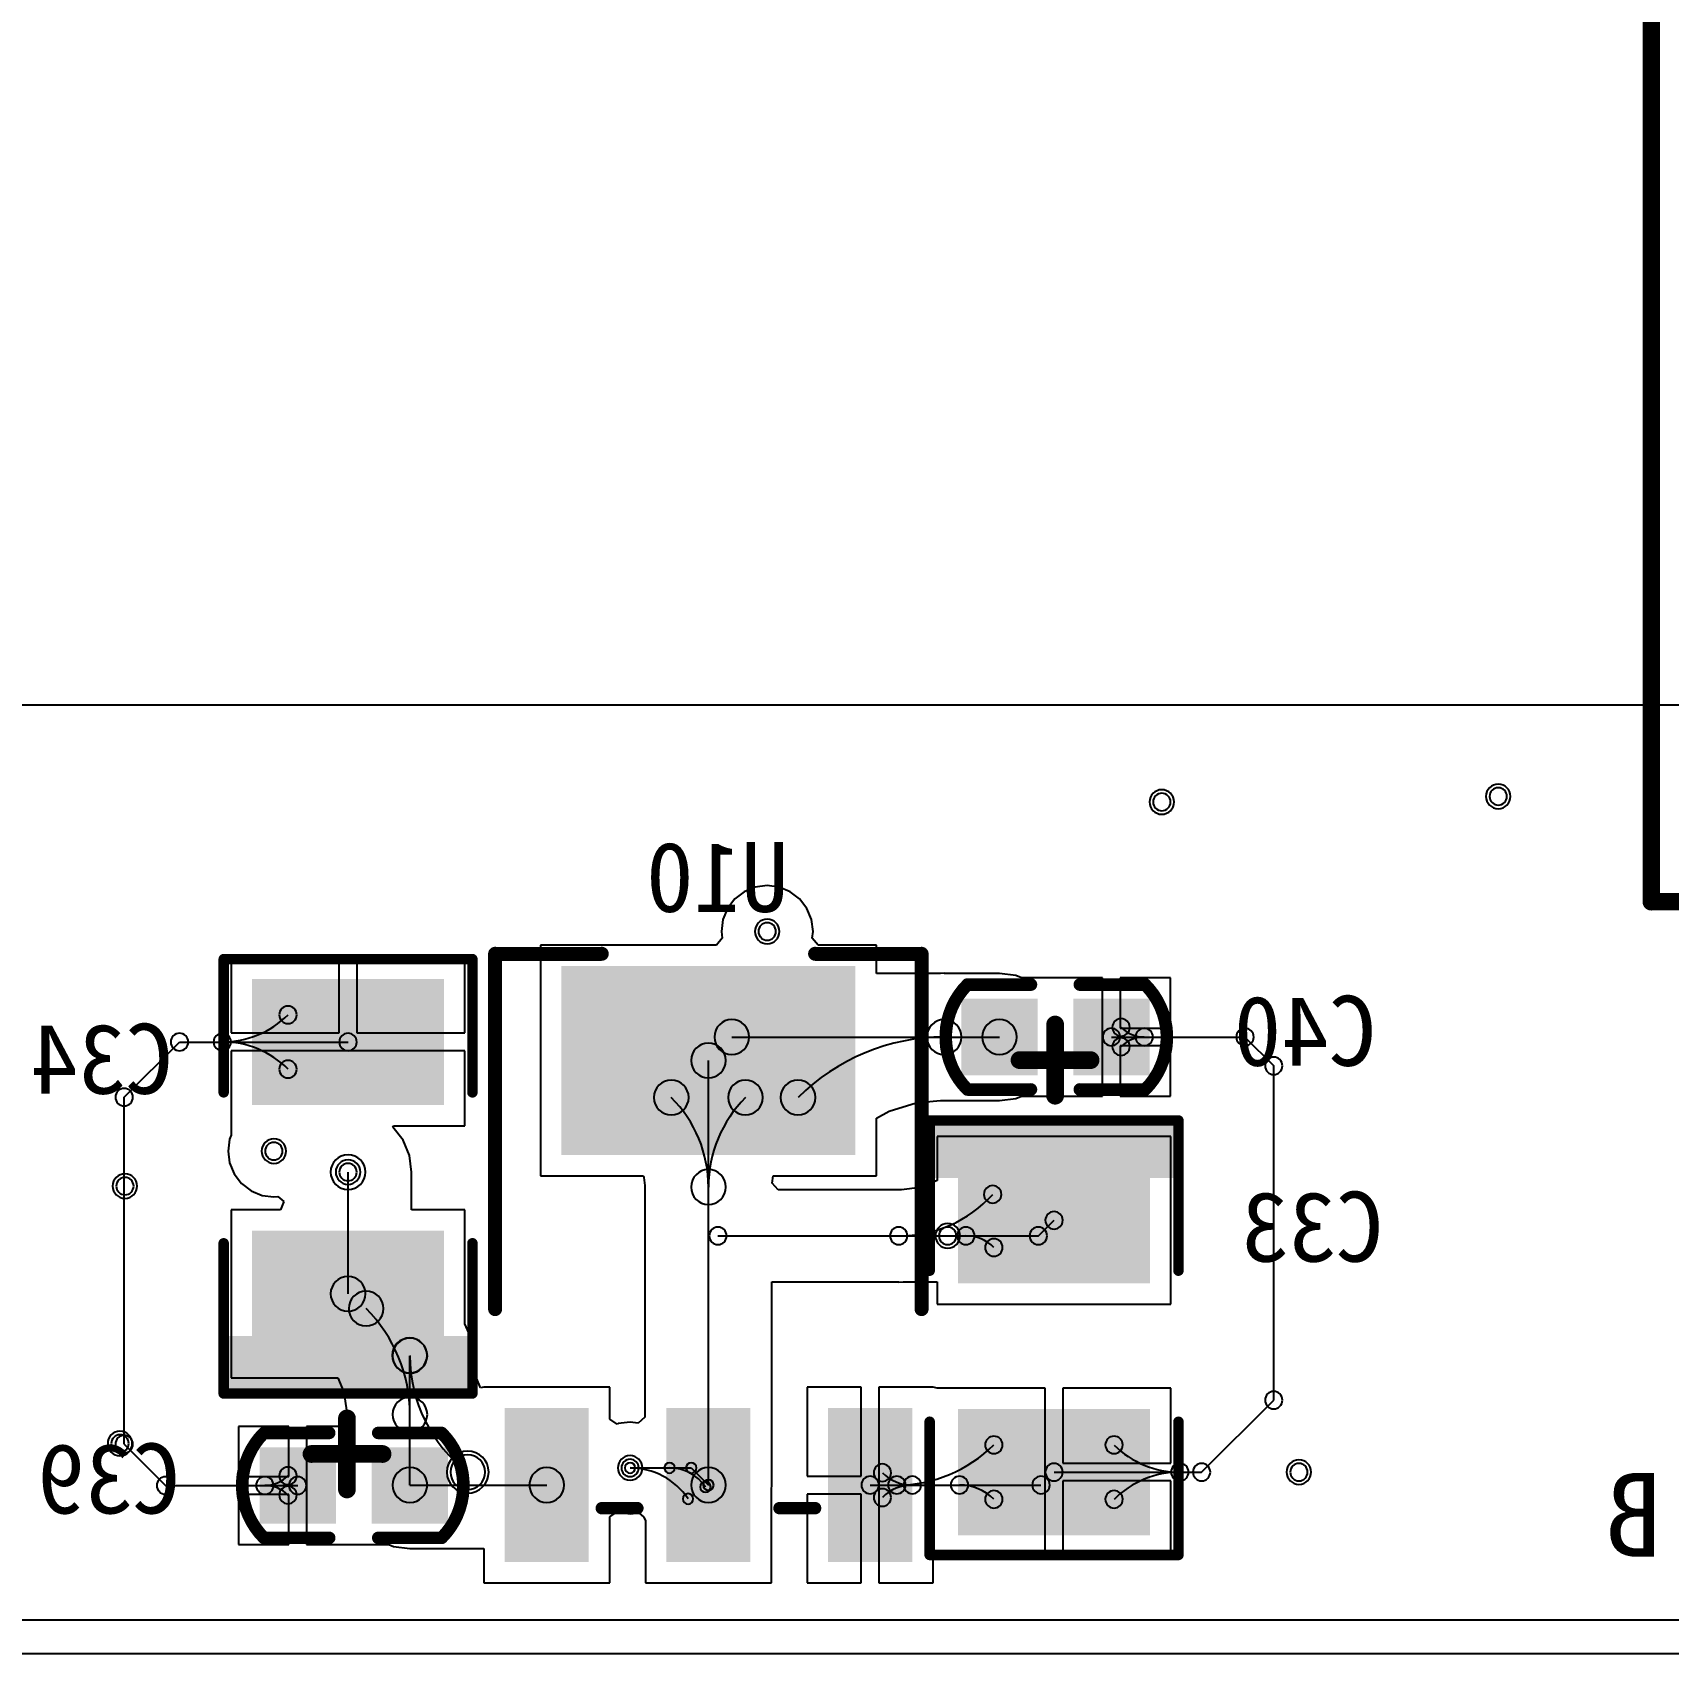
# Model space of a CAD drawing. Header units: inches. Extents: x 32166 to 66782, y 2386 to 7162.
# Drawn here: x 32974.4 to 33079.6, y 2886.6 to 2990.8 of the extents above; entities that cross this region are included whole.
import ezdxf

# ---------------------------------------------------------------- set-up
doc = ezdxf.new("R2010")
doc.units = ezdxf.units.IN
doc.header["$LTSCALE"] = 0.64311
doc.header["$MEASUREMENT"] = 0
for name, color, linetype in [('BOTTOMLAYER', 5, 'CONTINUOUS'), ('BOTTOMOVERLAY', 54, 'CONTINUOUS'), ('BOTTOMPASTE', 16, 'CONTINUOUS'), ('BOTTOMSOLDER', 6, 'CONTINUOUS'), ('KEEPOUTLAYER', 6, 'CONTINUOUS'), ('MULTILAYER', 9, 'CONTINUOUS')]:
    doc.layers.add(name, color=color, linetype=linetype)
doc.styles.get("Standard").update_dxf_attribs({"font": 'txt', "width": 0.8})

msp = doc.modelspace()

# ---------------------------------------------------------------- linework, layer by layer
at = {"layer": 'BOTTOMLAYER'}
for p, q in [((32941.7, 2947.57), (33082.49, 2947.57)), ((33019.53, 2935.08), (33019.06, 2934.47)), ((33020.14, 2935.55), (33019.53, 2935.08)), ((33020.85, 2935.84), (33020.14, 2935.55)), ((33021.62, 2935.94), (33020.85, 2935.84)), ((33022.38, 2935.84), (33021.62, 2935.94)), ((33023.09, 2935.55), (33022.38, 2935.84)), ((33023.7, 2935.08), (33023.09, 2935.55)), ((33024.17, 2934.47), (33023.7, 2935.08)), ((33019.06, 2934.47), (33018.77, 2933.76)), ((33024.47, 2933.76), (33024.17, 2934.47)), ((33018.77, 2933.76), (33018.67, 2932.99)), ((33018.67, 2932.99), (33018.73, 2932.55)), ((33024.57, 2932.99), (33024.47, 2933.76)), ((33024.51, 2932.55), (33024.57, 2932.99)), ((33018.35, 2932.12), (33007.04, 2932.12)), ((33007.04, 2932.12), (33007.04, 2917.27)), ((33018.73, 2932.55), (33018.35, 2932.12)), ((33024.89, 2932.12), (33024.51, 2932.55)), ((33028.64, 2932.12), (33024.89, 2932.12)), ((33028.64, 2930.28), (33028.64, 2932.12)), ((32994.09, 2931.28), (32987.15, 2931.28)), ((32987.15, 2931.28), (32987.15, 2926.46)), ((32994.09, 2926.46), (32994.09, 2931.28)), ((33002.18, 2931.28), (32995.23, 2931.28)), ((32995.23, 2931.28), (32995.23, 2926.46)), ((33002.18, 2926.46), (33002.18, 2931.28)), ((33032.76, 2930.28), (33028.64, 2930.28)), ((33033, 2930.3), (33032.76, 2930.28)), ((33033, 2930.28), (33033, 2930.3)), ((33036.56, 2930.28), (33033, 2930.28)), ((33037.62, 2930.15), (33036.56, 2930.28)), ((33037.97, 2930), (33037.62, 2930.15)), ((33043.19, 2930), (33037.97, 2930)), ((33043.19, 2926.2), (33043.19, 2930)), ((33047.56, 2930), (33044.33, 2930)), ((33044.33, 2930), (33044.33, 2926.77)), ((33047.56, 2926.77), (33047.56, 2930)), ((33044.33, 2926.77), (33047.56, 2926.77)), ((32980.26, 2922.33), (32983.82, 2925.88)), ((32983.82, 2925.88), (32994.66, 2925.88)), ((32987.15, 2926.46), (32994.09, 2926.46)), ((32995.23, 2926.46), (33002.18, 2926.46)), ((33019.34, 2926.2), (33036.56, 2926.2)), ((33043.19, 2922.4), (33043.19, 2926.2)), ((33043.76, 2926.2), (33052.35, 2926.2)), ((33047.56, 2925.63), (33044.33, 2925.63)), ((33044.33, 2925.63), (33044.33, 2922.4)), ((33047.56, 2922.4), (33047.56, 2925.63)), ((33052.35, 2926.2), (33054.2, 2924.35)), ((33002.18, 2925.31), (32987.15, 2925.31)), ((32987.15, 2925.31), (32987.15, 2920.48)), ((33002.18, 2920.48), (33002.18, 2925.31)), ((33017.84, 2897.38), (33017.84, 2924.69)), ((33054.2, 2902.84), (33054.2, 2924.35)), ((32980.26, 2900.01), (32980.26, 2922.33)), ((33028.64, 2920.99), (33029.47, 2921.43)), ((33029.47, 2921.43), (33031.2, 2921.96)), ((33031.2, 2921.96), (33031.6, 2922)), ((33031.6, 2922), (33032.77, 2922.11)), ((33032.77, 2922.11), (33036.56, 2922.11)), ((33036.56, 2922.11), (33037.62, 2922.25)), ((33037.62, 2922.25), (33037.97, 2922.4)), ((33037.97, 2922.4), (33043.19, 2922.4)), ((33044.33, 2922.4), (33047.56, 2922.4)), ((32987.15, 2920.48), (32987.15, 2920.48)), ((32987.15, 2920.48), (32987.15, 2919.88)), ((32997.55, 2920.4), (32997.58, 2920.48)), ((32998.2, 2919.56), (32997.55, 2920.4)), ((32997.58, 2920.48), (33002.18, 2920.48)), ((33028.64, 2917.27), (33028.64, 2920.99)), ((32987.04, 2919.63), (32986.94, 2918.86)), ((32987.15, 2919.88), (32987.04, 2919.63)), ((32998.61, 2918.57), (32998.2, 2919.56)), ((33047.58, 2919.81), (33032.55, 2919.81)), ((33032.55, 2919.81), (33032.55, 2916.98)), ((33047.58, 2909.01), (33047.58, 2919.81)), ((32986.94, 2918.86), (32987.04, 2918.1)), ((32998.75, 2917.51), (32998.61, 2918.57)), ((32987.04, 2918.1), (32987.34, 2917.39)), ((32987.34, 2917.39), (32987.81, 2916.78)), ((32994.66, 2909.68), (32994.66, 2917.51)), ((32998.75, 2915.08), (32998.75, 2917.51)), ((33007.04, 2917.27), (33013.67, 2917.27)), ((33013.67, 2917.27), (33013.68, 2917.16)), ((33021.94, 2916.79), (33022.01, 2917.27)), ((33022.01, 2917.27), (33028.64, 2917.27)), ((32987.81, 2916.78), (32988.42, 2916.31)), ((32988.42, 2916.31), (32989.13, 2916.01)), ((33013.68, 2917.16), (33013.75, 2916.64)), ((33013.75, 2916.64), (33013.75, 2916.58)), ((33013.75, 2916.58), (33013.75, 2916.55)), ((33013.75, 2916.55), (33013.75, 2916.55)), ((33013.75, 2916.55), (33013.75, 2901.74)), ((33022.32, 2916.36), (33021.94, 2916.79)), ((33030.18, 2916.36), (33022.32, 2916.36)), ((33030.25, 2916.37), (33030.18, 2916.36)), ((33031.43, 2916.52), (33030.25, 2916.37)), ((33032.55, 2916.98), (33031.43, 2916.52)), ((32990.32, 2915.08), (32987.15, 2915.08)), ((32987.15, 2915.08), (32987.15, 2904.28)), ((32989.13, 2916.01), (32989.89, 2915.91)), ((32989.89, 2915.91), (32990.15, 2915.95)), ((32990.15, 2915.95), (32990.52, 2915.62)), ((32990.52, 2915.62), (32990.32, 2915.08)), ((33002.18, 2915.08), (32998.75, 2915.08)), ((33002.18, 2907.75), (33002.18, 2915.08)), ((33039.06, 2913.41), (33040.07, 2914.41)), ((33018.45, 2913.41), (33033.23, 2913.41)), ((33033.23, 2913.41), (33039.06, 2913.41)), ((33021.92, 2897.38), (33021.92, 2910.46)), ((33021.92, 2910.46), (33030.08, 2910.46)), ((33030.08, 2910.46), (33030.08, 2910.43)), ((33030.08, 2910.43), (33030.37, 2910.46)), ((33030.37, 2910.46), (33032.55, 2910.46)), ((33032.55, 2910.46), (33032.55, 2909.01)), ((33032.55, 2909.01), (33047.58, 2909.01)), ((33002.42, 2907.17), (33002.18, 2907.75)), ((33002.18, 2907.75), (33002.18, 2907.75)), ((33002.59, 2906.76), (33002.42, 2907.17)), ((33002.61, 2906.64), (33002.59, 2906.76)), ((32998.62, 2905.72), (32998.64, 2905.7)), ((32998.64, 2897.38), (32998.64, 2905.7)), ((33002.73, 2905.7), (33002.61, 2906.64)), ((33002.73, 2905.52), (33002.73, 2905.7)), ((33002.73, 2905.7), (33002.73, 2905.7)), ((33002.89, 2904.32), (33002.73, 2905.52)), ((32987.15, 2904.28), (32994.01, 2904.28)), ((32994.01, 2904.28), (32994.39, 2903.36)), ((33003.17, 2903.63), (33002.89, 2904.32)), ((33003.39, 2903.68), (33003.17, 2903.63)), ((33011.49, 2903.68), (33003.39, 2903.68)), ((33003.39, 2903.68), (33003.39, 2903.68)), ((33003.39, 2903.68), (33003.39, 2903.68)), ((33011.49, 2901.62), (33011.49, 2903.68)), ((33027.67, 2903.68), (33024.19, 2903.68)), ((33024.19, 2903.68), (33024.19, 2897.95)), ((33027.67, 2897.95), (33027.67, 2903.68)), ((33032.15, 2903.68), (33028.81, 2903.68)), ((33028.81, 2903.68), (33028.81, 2897.37)), ((33032.15, 2903.68), (33032.15, 2903.68)), ((33032.15, 2903.68), (33032.15, 2903.68)), ((33032.29, 2903.68), (33032.15, 2903.68)), ((33032.55, 2903.61), (33032.29, 2903.68)), ((33032.69, 2903.61), (33032.55, 2903.61)), ((33032.55, 2903.61), (33032.55, 2903.61)), ((33039.5, 2903.61), (33032.69, 2903.61)), ((33032.69, 2903.61), (33032.69, 2903.61)), ((33032.69, 2903.61), (33032.69, 2903.61)), ((33039.5, 2898.21), (33039.5, 2903.61)), ((33047.58, 2903.61), (33040.64, 2903.61)), ((33040.64, 2903.61), (33040.64, 2898.78)), ((33047.58, 2898.78), (33047.58, 2903.61)), ((32994.39, 2903.36), (32994.55, 2902.19)), ((33049.56, 2898.21), (33054.2, 2902.84)), ((32994.55, 2902.19), (32994.56, 2902.11)), ((32994.56, 2902.11), (32994.56, 2901.15)), ((33011.96, 2901.3), (33011.49, 2901.62)), ((33012.8, 2901.43), (33012.03, 2901.33)), ((33013.32, 2901.36), (33012.8, 2901.43)), ((33013.75, 2901.74), (33013.32, 2901.36)), ((32990.85, 2901.15), (32987.62, 2901.15)), ((32987.62, 2901.15), (32987.62, 2897.93)), ((32990.85, 2897.93), (32990.85, 2901.15)), ((32994.56, 2901.15), (32991.99, 2901.15)), ((32991.99, 2901.15), (32991.99, 2897.35)), ((33012.03, 2901.33), (33011.96, 2901.3)), ((32980.26, 2900.01), (32982.92, 2897.35)), ((33012.8, 2898.48), (33016.73, 2898.48)), ((33016.73, 2898.48), (33017.84, 2897.38)), ((33040.64, 2898.78), (33047.58, 2898.78)), ((32982.92, 2897.35), (32991.42, 2897.35)), ((32987.62, 2897.93), (32990.85, 2897.93)), ((32991.99, 2897.35), (32991.99, 2893.55)), ((32998.64, 2897.38), (33007.44, 2897.38)), ((33021.89, 2897.11), (33021.92, 2897.38)), ((33024.19, 2897.95), (33027.67, 2897.95)), ((33028.24, 2897.38), (33039.23, 2897.38)), ((33028.81, 2897.37), (33028.81, 2891.08)), ((33039.5, 2892.81), (33039.5, 2898.21)), ((33040.07, 2898.21), (33049.56, 2898.21)), ((33047.58, 2897.64), (33040.64, 2897.64)), ((33040.64, 2897.64), (33040.64, 2892.81)), ((33047.58, 2892.81), (33047.58, 2897.64)), ((32990.85, 2896.78), (32987.62, 2896.78)), ((32987.62, 2896.78), (32987.62, 2893.55)), ((32990.85, 2893.55), (32990.85, 2896.78)), ((33021.89, 2891.08), (33021.89, 2897.11)), ((33027.67, 2896.8), (33024.19, 2896.8)), ((33024.19, 2896.8), (33024.19, 2891.08)), ((33027.67, 2891.08), (33027.67, 2896.8)), ((33011.49, 2895.34), (33011.96, 2895.66)), ((33011.49, 2891.08), (33011.49, 2895.34)), ((33011.96, 2895.66), (33012.03, 2895.63)), ((33012.03, 2895.63), (33012.8, 2895.53)), ((33012.8, 2895.53), (33013.36, 2895.6)), ((33013.36, 2895.6), (33013.69, 2895.31)), ((33013.69, 2895.31), (33013.79, 2895.08)), ((33013.79, 2895.08), (33013.79, 2891.08)), ((32987.62, 2893.55), (32990.85, 2893.55)), ((32991.99, 2893.55), (32997.29, 2893.55)), ((32997.29, 2893.55), (32997.59, 2893.43)), ((32997.59, 2893.43), (32998.64, 2893.29)), ((32998.64, 2893.29), (33003.39, 2893.29)), ((33003.39, 2893.29), (33003.39, 2891.08)), ((33032.29, 2892.55), (33032.55, 2892.81)), ((33032.29, 2891.08), (33032.29, 2892.55)), ((33032.55, 2892.81), (33032.69, 2892.81)), ((33032.69, 2892.81), (33032.69, 2892.81)), ((33032.69, 2892.81), (33032.69, 2892.81)), ((33032.69, 2892.81), (33039.5, 2892.81)), ((33040.64, 2892.81), (33047.58, 2892.81)), ((33003.39, 2891.08), (33011.49, 2891.08)), ((33013.79, 2891.08), (33021.89, 2891.08)), ((33024.19, 2891.08), (33027.67, 2891.08)), ((33028.81, 2891.08), (33032.29, 2891.08)), ((33155.94, 2888.68), (32729.33, 2888.68))]:
    msp.add_line(p, q, dxfattribs=at)
for centre, radius, start, end in [((33047, 2941.32), 0.562, 0, 180), ((33068.64, 2941.68), 0.562, 0, 180), ((33068.64, 2941.68), 0.562, 180, 0), ((33047, 2941.32), 0.562, 180, 0), ((33021.62, 2932.99), 0.562, 0, 180), ((33021.62, 2932.99), 0.562, 180, 0), ((32990.8, 2927.63), 0.562, 0, 180), ((32990.8, 2927.63), 0.562, 0, 180), ((32990.8, 2927.63), 0.562, 0, 180), ((32986.57, 2931.86), 5.98, 269.9999, 314.9999), ((32986.57, 2931.86), 5.98, 269.9999, 314.9999), ((32986.57, 2931.86), 5.98, 269.9999, 314.9999), ((32990.8, 2927.63), 0.562, 180, 0), ((32990.8, 2927.63), 0.562, 180, 0), ((32990.8, 2927.63), 0.562, 180, 0), ((33019.34, 2926.2), 1.12, 0, 180), ((33033, 2926.2), 1.12, 0, 180), ((33033, 2926.2), 1.12, 0, 180), ((33033, 2926.2), 1.12, 0, 180), ((33036.56, 2926.2), 1.12, 0, 180), ((33043.76, 2926.2), 0.562, 0, 180), ((33044.38, 2926.82), 0.562, 0, 180), ((33044.38, 2926.82), 0.562, 0, 180), ((33044.38, 2926.82), 0.562, 0, 180), ((33044.38, 2926.82), 0.562, 180, 0), ((33044.38, 2926.82), 0.562, 180, 0), ((33044.38, 2926.82), 0.562, 180, 0), ((33045.87, 2928.31), 2.11, 224.9998, 269.9998), ((33045.87, 2928.31), 2.11, 224.9998, 269.9998), ((33045.87, 2928.31), 2.11, 224.9998, 269.9998), ((33045.87, 2926.2), 0.562, 0, 180), ((33045.87, 2926.2), 0.562, 0, 180), ((33045.87, 2926.2), 0.562, 0, 180), ((33045.87, 2926.2), 0.562, 0, 180), ((33045.87, 2926.2), 0.562, 0, 180), ((33045.87, 2926.2), 0.562, 0, 180), ((33052.35, 2926.2), 0.562, 0, 180), ((33052.35, 2926.2), 0.562, 0, 180), ((32983.82, 2925.88), 0.562, 0, 180), ((32983.82, 2925.88), 0.562, 0, 180), ((32983.82, 2925.88), 0.562, 180, 0), ((32983.82, 2925.88), 0.562, 180, 0), ((32986.57, 2925.88), 0.562, 0, 180), ((32986.57, 2925.88), 0.562, 0, 180), ((32986.57, 2925.88), 0.562, 0, 180), ((32986.57, 2925.88), 0.562, 0, 180), ((32986.57, 2925.88), 0.562, 0, 180), ((32986.57, 2925.88), 0.562, 0, 180), ((32986.57, 2925.88), 0.562, 180, 0), ((32986.57, 2925.88), 0.562, 180, 0), ((32986.57, 2925.88), 0.562, 180, 0), ((32986.57, 2925.88), 0.562, 180, 0), ((32986.57, 2925.88), 0.562, 180, 0), ((32986.57, 2925.88), 0.562, 180, 0), ((32986.57, 2919.91), 5.98, 45.0001, 90.0001), ((32986.57, 2919.91), 5.98, 45.0001, 90.0001), ((32986.57, 2919.91), 5.98, 45.0001, 90.0001), ((32994.66, 2925.88), 0.562, 0, 180), ((32994.66, 2925.88), 0.562, 180, 0), ((33017.84, 2924.69), 1.12, 0, 180), ((33019.34, 2926.2), 1.12, 180, 0), ((33033, 2912.91), 13.29, 90, 135), ((33033, 2912.91), 13.29, 90, 135), ((33033, 2912.91), 13.29, 90, 135), ((33033, 2926.2), 1.12, 180, 0), ((33033, 2926.2), 1.12, 180, 0), ((33033, 2926.2), 1.12, 180, 0), ((33036.56, 2926.2), 1.12, 180, 0), ((33043.76, 2926.2), 0.562, 180, 0), ((33044.38, 2925.58), 0.562, 0, 180), ((33044.38, 2925.58), 0.562, 0, 180), ((33044.38, 2925.58), 0.562, 0, 180), ((33045.87, 2924.09), 2.11, 90.0002, 135.0002), ((33045.87, 2924.09), 2.11, 90.0002, 135.0002), ((33045.87, 2924.09), 2.11, 90.0002, 135.0002), ((33045.87, 2926.2), 0.562, 180, 0), ((33045.87, 2926.2), 0.562, 180, 0), ((33045.87, 2926.2), 0.562, 180, 0), ((33045.87, 2926.2), 0.562, 180, 0), ((33045.87, 2926.2), 0.562, 180, 0), ((33045.87, 2926.2), 0.562, 180, 0), ((33052.35, 2926.2), 0.562, 180, 0), ((33052.35, 2926.2), 0.562, 180, 0), ((32990.8, 2924.13), 0.562, 0, 180), ((32990.8, 2924.13), 0.562, 0, 180), ((32990.8, 2924.13), 0.562, 0, 180), ((33017.84, 2924.69), 1.12, 180, 0), ((33044.38, 2925.58), 0.562, 180, 0), ((33044.38, 2925.58), 0.562, 180, 0), ((33044.38, 2925.58), 0.562, 180, 0), ((33054.2, 2924.35), 0.562, 0, 180), ((33054.2, 2924.35), 0.562, 0, 180), ((32990.8, 2924.13), 0.562, 180, 0), ((32990.8, 2924.13), 0.562, 180, 0), ((32990.8, 2924.13), 0.562, 180, 0), ((33054.2, 2924.35), 0.562, 180, 0), ((33054.2, 2924.35), 0.562, 180, 0), ((32980.26, 2922.33), 0.562, 0, 180), ((32980.26, 2922.33), 0.562, 0, 180), ((33015.45, 2922.31), 1.12, 0, 180), ((33015.45, 2922.31), 1.12, 0, 180), ((33015.45, 2922.31), 1.12, 0, 180), ((33020.22, 2922.31), 1.12, 0, 180), ((33020.22, 2922.31), 1.12, 0, 180), ((33020.22, 2922.31), 1.12, 0, 180), ((33023.6, 2922.31), 1.12, 0, 180), ((33023.6, 2922.31), 1.12, 0, 180), ((33023.6, 2922.31), 1.12, 0, 180), ((32980.26, 2922.33), 0.562, 180, 0), ((32980.26, 2922.33), 0.562, 180, 0), ((33015.45, 2922.31), 1.12, 180, 0), ((33015.45, 2922.31), 1.12, 180, 0), ((33015.45, 2922.31), 1.12, 180, 0), ((33009.69, 2916.55), 8.15, 0, 45), ((33009.69, 2916.55), 8.15, 0, 45), ((33009.69, 2916.55), 8.15, 0, 45), ((33025.99, 2916.55), 8.15, 135, 180), ((33025.99, 2916.55), 8.15, 135, 180), ((33025.99, 2916.55), 8.15, 135, 180), ((33020.22, 2922.31), 1.12, 180, 0), ((33020.22, 2922.31), 1.12, 180, 0), ((33020.22, 2922.31), 1.12, 180, 0), ((33023.6, 2922.31), 1.12, 180, 0), ((33023.6, 2922.31), 1.12, 180, 0), ((33023.6, 2922.31), 1.12, 180, 0), ((32989.89, 2918.86), 0.562, 0, 180), ((32989.89, 2918.86), 0.562, 180, 0), ((32994.66, 2917.51), 1.12, 0, 180), ((32980.31, 2916.61), 0.562, 0, 180), ((32994.66, 2917.51), 1.12, 180, 0), ((32994.66, 2917.51), 0.562, 0, 180), ((32994.66, 2917.51), 0.562, 180, 0), ((33017.84, 2916.55), 1.12, 0, 180), ((33017.84, 2916.55), 1.12, 0, 180), ((33017.84, 2916.55), 1.12, 0, 180), ((33017.84, 2916.55), 1.12, 0, 180), ((33017.84, 2916.55), 1.12, 0, 180), ((33017.84, 2916.55), 1.12, 0, 180), ((32980.31, 2916.61), 0.562, 180, 0), ((33017.84, 2916.55), 1.12, 180, 0), ((33017.84, 2916.55), 1.12, 180, 0), ((33017.84, 2916.55), 1.12, 180, 0), ((33017.84, 2916.55), 1.12, 180, 0), ((33017.84, 2916.55), 1.12, 180, 0), ((33017.84, 2916.55), 1.12, 180, 0), ((33036.12, 2916.08), 0.562, 0, 180), ((33036.12, 2916.08), 0.562, 0, 180), ((33036.12, 2916.08), 0.562, 0, 180), ((33030.08, 2921.58), 8.18, 270, 317.665), ((33030.08, 2921.58), 8.18, 270, 317.665), ((33030.08, 2921.58), 8.18, 270, 317.665), ((33036.12, 2916.08), 0.562, 180, 0), ((33036.12, 2916.08), 0.562, 180, 0), ((33036.12, 2916.08), 0.562, 180, 0), ((33040.07, 2914.41), 0.562, 0, 180), ((33040.07, 2914.41), 0.562, 180, 0), ((33018.45, 2913.41), 0.562, 0, 180), ((33018.45, 2913.41), 0.562, 180, 0), ((33030.08, 2913.41), 0.562, 0, 180), ((33030.08, 2913.41), 0.562, 0, 180), ((33030.08, 2913.41), 0.562, 0, 180), ((33030.08, 2913.41), 0.562, 180, 0), ((33030.08, 2913.41), 0.562, 180, 0), ((33030.08, 2913.41), 0.562, 180, 0), ((33033.23, 2913.41), 0.562, 0, 180), ((33033.23, 2913.41), 0.562, 0, 180), ((33033.23, 2913.41), 0.562, 0, 180), ((33033.23, 2913.41), 0.562, 180, 0), ((33033.23, 2913.41), 0.562, 180, 0), ((33033.23, 2913.41), 0.562, 180, 0), ((33034.4, 2913.41), 0.562, 0, 180), ((33034.4, 2913.41), 0.562, 0, 180), ((33034.4, 2913.41), 0.562, 0, 180), ((33034.4, 2913.41), 0.562, 180, 0), ((33034.4, 2913.41), 0.562, 180, 0), ((33034.4, 2913.41), 0.562, 180, 0), ((33034.4, 2910.86), 2.55, 45.0002, 90.0002), ((33034.4, 2910.86), 2.55, 45.0002, 90.0002), ((33034.4, 2910.86), 2.55, 45.0002, 90.0002), ((33036.2, 2912.66), 0.562, 0, 180), ((33036.2, 2912.66), 0.562, 0, 180), ((33036.2, 2912.66), 0.562, 0, 180), ((33039.06, 2913.41), 0.562, 0, 180), ((33039.06, 2913.41), 0.562, 0, 180), ((33039.06, 2913.41), 0.562, 180, 0), ((33039.06, 2913.41), 0.562, 180, 0), ((33036.2, 2912.66), 0.562, 180, 0), ((33036.2, 2912.66), 0.562, 180, 0), ((33036.2, 2912.66), 0.562, 180, 0), ((32994.66, 2909.68), 1.12, 0, 180), ((32995.82, 2908.73), 1.12, 0, 180), ((32995.82, 2908.73), 1.12, 0, 180), ((32995.82, 2908.73), 1.12, 0, 180), ((32994.66, 2909.68), 1.12, 180, 0), ((32995.82, 2908.73), 1.12, 180, 0), ((32995.82, 2908.73), 1.12, 180, 0), ((32995.82, 2908.73), 1.12, 180, 0), ((32989.01, 2901.92), 9.63, 360, 45), ((32989.01, 2901.92), 9.63, 360, 45), ((32989.01, 2901.92), 9.63, 360, 45), ((32998.62, 2905.72), 1.12, 0, 180), ((32998.64, 2905.7), 1.12, 0, 180), ((32998.64, 2905.7), 1.12, 0, 180), ((32998.64, 2905.7), 1.12, 0, 180), ((32998.64, 2905.7), 1.12, 0, 180), ((32998.64, 2905.7), 1.12, 0, 180), ((32998.62, 2905.72), 1.12, 180, 0), ((32998.64, 2905.7), 1.12, 180, 0), ((32998.64, 2905.7), 1.12, 180, 0), ((32998.64, 2905.7), 1.12, 180, 0), ((32998.64, 2905.7), 1.12, 180, 0), ((32998.64, 2905.7), 1.12, 180, 0), ((33008.06, 2905.7), 9.42, 180, 232.727), ((33008.06, 2905.7), 9.42, 180, 232.727), ((33008.06, 2905.7), 9.42, 180, 232.727), ((32998.64, 2901.92), 1.12, 0, 180), ((32998.64, 2901.92), 1.12, 0, 180), ((32998.64, 2901.92), 1.12, 0, 180), ((33054.2, 2902.84), 0.562, 0, 180), ((33054.2, 2902.84), 0.562, 0, 180), ((33054.2, 2902.84), 0.562, 180, 0), ((33054.2, 2902.84), 0.562, 180, 0), ((32998.64, 2901.92), 1.12, 180, 0), ((32998.64, 2901.92), 1.12, 180, 0), ((32998.64, 2901.92), 1.12, 180, 0), ((32979.99, 2900.05), 0.562, 0, 180), ((32980.26, 2900.01), 0.562, 0, 180), ((32980.26, 2900.01), 0.562, 0, 180), ((33036.2, 2899.96), 0.562, 0, 180), ((33036.2, 2899.96), 0.562, 0, 180), ((33036.2, 2899.96), 0.562, 0, 180), ((33043.93, 2899.96), 0.562, 0, 180), ((33043.93, 2899.96), 0.562, 0, 180), ((33043.93, 2899.96), 0.562, 0, 180), ((32979.99, 2900.05), 0.562, 180, 0), ((32980.26, 2900.01), 0.562, 180, 0), ((32980.26, 2900.01), 0.562, 180, 0), ((33002.36, 2898.21), 1.12, 0, 180), ((33002.36, 2898.21), 1.12, 0, 180), ((33002.36, 2898.21), 1.12, 0, 180), ((33002.36, 2898.21), 1.12, 0, 180), ((33029.96, 2906.2), 8.82, 270, 315), ((33029.96, 2906.2), 8.82, 270, 315), ((33029.96, 2906.2), 8.82, 270, 315), ((33036.2, 2899.96), 0.562, 180, 0), ((33036.2, 2899.96), 0.562, 180, 0), ((33036.2, 2899.96), 0.562, 180, 0), ((33043.93, 2899.96), 0.562, 180, 0), ((33043.93, 2899.96), 0.562, 180, 0), ((33043.93, 2899.96), 0.562, 180, 0), ((33048.16, 2904.18), 5.98, 225.0001, 270.0001), ((33048.16, 2904.18), 5.98, 225.0001, 270.0001), ((33048.16, 2904.18), 5.98, 225.0001, 270.0001), ((32990.8, 2897.97), 0.562, 0, 180), ((32990.8, 2897.97), 0.562, 0, 180), ((32990.8, 2897.97), 0.562, 0, 180), ((32998.64, 2897.38), 1.12, 0, 180), ((32998.64, 2897.38), 1.12, 0, 180), ((33007.44, 2897.38), 1.12, 0, 180), ((33012.8, 2898.48), 0.562, 0, 180), ((33012.8, 2898.48), 0.562, 180, 0), ((33012.8, 2898.48), 0.337, 0, 180), ((33012.8, 2898.48), 0.337, 0, 180), ((33012.8, 2898.48), 0.337, 0, 180), ((33012.8, 2898.48), 0.337, 0, 180), ((33012.8, 2898.48), 0.337, 180, 0), ((33012.8, 2898.48), 0.337, 180, 0), ((33012.8, 2898.48), 0.337, 180, 0), ((33012.8, 2898.48), 0.337, 180, 0), ((33012.8, 2893.97), 4.51, 34.015, 90), ((33012.8, 2893.97), 4.51, 34.015, 90), ((33012.8, 2893.97), 4.51, 34.015, 90), ((33015.34, 2898.48), 0.337, 0, 180), ((33015.34, 2898.48), 0.337, 0, 180), ((33015.34, 2898.48), 0.337, 0, 180), ((33015.34, 2898.48), 0.337, 180, 0), ((33015.34, 2898.48), 0.337, 180, 0), ((33015.34, 2898.48), 0.337, 180, 0), ((33015.34, 2895.69), 2.79, 34.015, 90), ((33015.34, 2895.69), 2.79, 34.015, 90), ((33015.34, 2895.69), 2.79, 34.015, 90), ((33016.73, 2898.48), 0.337, 0, 180), ((33016.73, 2898.48), 0.337, 0, 180), ((33016.73, 2898.48), 0.337, 180, 0), ((33016.73, 2898.48), 0.337, 180, 0), ((33017.84, 2897.38), 1.12, 0, 180), ((33029.03, 2898.17), 0.562, 0, 180), ((33029.03, 2898.17), 0.562, 0, 180), ((33029.03, 2898.17), 0.562, 0, 180), ((33040.07, 2898.21), 0.562, 0, 180), ((33048.16, 2898.21), 0.562, 0, 180), ((33048.16, 2898.21), 0.562, 0, 180), ((33048.16, 2898.21), 0.562, 0, 180), ((33048.16, 2898.21), 0.562, 0, 180), ((33048.16, 2898.21), 0.562, 0, 180), ((33048.16, 2898.21), 0.562, 0, 180), ((33049.56, 2898.21), 0.562, 0, 180), ((33049.56, 2898.21), 0.562, 0, 180), ((33055.82, 2898.21), 0.562, 0, 180), ((32982.92, 2897.35), 0.562, 0, 180), ((32982.92, 2897.35), 0.562, 0, 180), ((32982.92, 2897.35), 0.562, 180, 0), ((32982.92, 2897.35), 0.562, 180, 0), ((32989.31, 2897.35), 0.562, 0, 180), ((32989.31, 2897.35), 0.562, 0, 180), ((32989.31, 2897.35), 0.562, 0, 180), ((32989.31, 2897.35), 0.562, 0, 180), ((32989.31, 2897.35), 0.562, 0, 180), ((32989.31, 2897.35), 0.562, 0, 180), ((32989.31, 2897.35), 0.562, 180, 0), ((32989.31, 2897.35), 0.562, 180, 0), ((32989.31, 2897.35), 0.562, 180, 0), ((32989.31, 2897.35), 0.562, 180, 0), ((32989.31, 2897.35), 0.562, 180, 0), ((32989.31, 2897.35), 0.562, 180, 0), ((32989.31, 2899.47), 2.11, 270.0002, 315.0002), ((32989.31, 2899.47), 2.11, 270.0002, 315.0002), ((32989.31, 2899.47), 2.11, 270.0002, 315.0002), ((32989.31, 2895.24), 2.11, 44.9998, 89.9998), ((32989.31, 2895.24), 2.11, 44.9998, 89.9998), ((32989.31, 2895.24), 2.11, 44.9998, 89.9998), ((32990.8, 2897.97), 0.562, 180, 0), ((32990.8, 2897.97), 0.562, 180, 0), ((32990.8, 2897.97), 0.562, 180, 0), ((32990.8, 2896.74), 0.562, 0, 180), ((32990.8, 2896.74), 0.562, 0, 180), ((32990.8, 2896.74), 0.562, 0, 180), ((32991.42, 2897.35), 0.562, 0, 180), ((32991.42, 2897.35), 0.562, 180, 0), ((32998.64, 2897.38), 1.12, 180, 0), ((32998.64, 2897.38), 1.12, 180, 0), ((33002.36, 2898.21), 1.12, 180, 0), ((33002.36, 2898.21), 1.12, 180, 0), ((33002.36, 2898.21), 1.12, 180, 0), ((33002.36, 2898.21), 1.12, 180, 0), ((33007.44, 2897.38), 1.12, 180, 0), ((33017.84, 2897.38), 1.12, 180, 0), ((33017.65, 2897.25), 0.337, 0, 180), ((33017.65, 2897.25), 0.337, 0, 180), ((33017.65, 2897.25), 0.337, 0, 180), ((33017.65, 2897.25), 0.337, 180, 0), ((33017.65, 2897.25), 0.337, 180, 0), ((33017.65, 2897.25), 0.337, 180, 0), ((33017.84, 2897.38), 0.337, 0, 180), ((33017.84, 2897.38), 0.337, 180, 0), ((33028.24, 2897.38), 0.562, 0, 180), ((33028.24, 2897.38), 0.562, 180, 0), ((33029.03, 2898.17), 0.562, 180, 0), ((33029.03, 2898.17), 0.562, 180, 0), ((33029.03, 2898.17), 0.562, 180, 0), ((33030.96, 2900.09), 2.72, 225, 270), ((33030.96, 2900.09), 2.72, 225, 270), ((33030.96, 2900.09), 2.72, 225, 270), ((33030.96, 2894.66), 2.72, 90, 135), ((33030.96, 2894.66), 2.72, 90, 135), ((33030.96, 2894.66), 2.72, 90, 135), ((33029.96, 2897.38), 0.562, 0, 180), ((33029.96, 2897.38), 0.562, 0, 180), ((33029.96, 2897.38), 0.562, 0, 180), ((33029.96, 2897.38), 0.562, 180, 0), ((33029.96, 2897.38), 0.562, 180, 0), ((33029.96, 2897.38), 0.562, 180, 0), ((33030.96, 2897.38), 0.562, 0, 180), ((33030.96, 2897.38), 0.562, 0, 180), ((33030.96, 2897.38), 0.562, 0, 180), ((33030.96, 2897.38), 0.562, 0, 180), ((33030.96, 2897.38), 0.562, 0, 180), ((33030.96, 2897.38), 0.562, 0, 180), ((33030.96, 2897.38), 0.562, 180, 0), ((33030.96, 2897.38), 0.562, 180, 0), ((33030.96, 2897.38), 0.562, 180, 0), ((33030.96, 2897.38), 0.562, 180, 0), ((33030.96, 2897.38), 0.562, 180, 0), ((33030.96, 2897.38), 0.562, 180, 0), ((33033.99, 2897.38), 0.562, 0, 180), ((33033.99, 2897.38), 0.562, 0, 180), ((33033.99, 2897.38), 0.562, 0, 180), ((33033.99, 2897.38), 0.562, 180, 0), ((33033.99, 2897.38), 0.562, 180, 0), ((33033.99, 2897.38), 0.562, 180, 0), ((33033.99, 2894.25), 3.13, 45.0001, 90.0001), ((33033.99, 2894.25), 3.13, 45.0001, 90.0001), ((33033.99, 2894.25), 3.13, 45.0001, 90.0001), ((33039.23, 2897.38), 0.562, 0, 180), ((33039.23, 2897.38), 0.562, 180, 0), ((33040.07, 2898.21), 0.562, 180, 0), ((33048.16, 2892.23), 5.98, 89.9999, 134.9999), ((33048.16, 2892.23), 5.98, 89.9999, 134.9999), ((33048.16, 2892.23), 5.98, 89.9999, 134.9999), ((33048.16, 2898.21), 0.562, 180, 0), ((33048.16, 2898.21), 0.562, 180, 0), ((33048.16, 2898.21), 0.562, 180, 0), ((33048.16, 2898.21), 0.562, 180, 0), ((33048.16, 2898.21), 0.562, 180, 0), ((33048.16, 2898.21), 0.562, 180, 0), ((33049.56, 2898.21), 0.562, 180, 0), ((33049.56, 2898.21), 0.562, 180, 0), ((33055.82, 2898.21), 0.562, 180, 0), ((32990.8, 2896.74), 0.562, 180, 0), ((32990.8, 2896.74), 0.562, 180, 0), ((32990.8, 2896.74), 0.562, 180, 0), ((33016.53, 2896.49), 0.337, 0, 180), ((33016.53, 2896.49), 0.337, 0, 180), ((33016.53, 2896.49), 0.337, 0, 180), ((33016.53, 2896.49), 0.337, 180, 0), ((33016.53, 2896.49), 0.337, 180, 0), ((33016.53, 2896.49), 0.337, 180, 0), ((33029.03, 2896.58), 0.562, 0, 180), ((33029.03, 2896.58), 0.562, 0, 180), ((33029.03, 2896.58), 0.562, 0, 180), ((33029.03, 2896.58), 0.562, 180, 0), ((33029.03, 2896.58), 0.562, 180, 0), ((33029.03, 2896.58), 0.562, 180, 0), ((33036.2, 2896.46), 0.562, 0, 180), ((33036.2, 2896.46), 0.562, 0, 180), ((33036.2, 2896.46), 0.562, 0, 180), ((33036.2, 2896.46), 0.562, 180, 0), ((33036.2, 2896.46), 0.562, 180, 0), ((33036.2, 2896.46), 0.562, 180, 0), ((33043.93, 2896.46), 0.562, 0, 180), ((33043.93, 2896.46), 0.562, 0, 180), ((33043.93, 2896.46), 0.562, 0, 180), ((33043.93, 2896.46), 0.562, 180, 0), ((33043.93, 2896.46), 0.562, 180, 0), ((33043.93, 2896.46), 0.562, 180, 0)]:
    msp.add_arc(centre, radius, start, end, dxfattribs=at)
for points in [[(33008.84, 2930.32), (33008.84, 2919.07), (33026.84, 2930.32), (33026.84, 2919.07)], [(33000.38, 2922.28), (33000.38, 2929.48), (32988.95, 2922.28), (32988.95, 2929.48)], [(33034.56, 2924.2), (33038.56, 2924.2), (33034.56, 2928.2), (33038.56, 2928.2)], [(33041.76, 2924.2), (33045.76, 2924.2), (33041.76, 2928.2), (33045.76, 2928.2)], [(33034.35, 2918.01), (33034.35, 2910.81), (33045.78, 2918.01), (33045.78, 2910.81)], [(33000.38, 2906.08), (33000.38, 2913.28), (32988.95, 2906.08), (32988.95, 2913.28)], [(33005.19, 2901.88), (33005.19, 2892.88), (33009.69, 2901.88), (33009.69, 2892.88)], [(33015.59, 2901.88), (33015.59, 2892.88), (33020.09, 2901.88), (33020.09, 2892.88)], [(33025.99, 2901.88), (33025.99, 2892.88), (33030.49, 2901.88), (33030.49, 2892.88)], [(33034.35, 2901.81), (33034.35, 2894.61), (33045.78, 2901.81), (33045.78, 2894.61)], [(32993.42, 2899.35), (32989.42, 2899.35), (32993.42, 2895.35), (32989.42, 2895.35)], [(33000.62, 2899.35), (32996.62, 2899.35), (33000.62, 2895.35), (32996.62, 2895.35)]]:
    msp.add_solid(points, dxfattribs=at)
at = {"layer": 'BOTTOMOVERLAY'}
for points, const_width in [([(33078.48, 2934.9), (33078.48, 3065.4)], 1.12), ([(33078.48, 2934.9), (33136.98, 2934.9)], 1.12), ([(33004.12, 2931.55), (33010.98, 2931.55)], 0.9), ([(33004.12, 2908.69), (33004.12, 2931.55)], 0.9), ([(33024.7, 2931.55), (33031.55, 2931.55)], 0.9), ([(33031.55, 2908.69), (33031.55, 2931.55)], 0.9), ([(33002.66, 2931.21), (32986.66, 2931.21)], 0.675), ([(32986.66, 2931.21), (32986.66, 2922.64)], 0.675), ([(33002.66, 2931.21), (33002.66, 2922.64)], 0.675), ([(33038.58, 2929.57), (33034.5, 2929.57)], 0.81), ([(33045.93, 2929.57), (33041.73, 2929.57)], 0.81), ([(33040.14, 2927), (33040.14, 2922.43)], 1.14), ([(33037.85, 2924.72), (33042.42, 2924.72)], 1.14), ([(33038.58, 2922.82), (33034.5, 2922.82)], 0.81), ([(33045.93, 2922.82), (33041.73, 2922.82)], 0.81), ([(33032.07, 2920.83), (33048.07, 2920.83)], 0.675), ([(33032.07, 2911.17), (33032.07, 2920.83)], 0.675), ([(33048.07, 2911.17), (33048.07, 2920.83)], 0.675), ([(32986.66, 2912.93), (32986.66, 2903.27)], 0.675), ([(33002.66, 2912.93), (33002.66, 2903.27)], 0.675), ([(33002.66, 2903.27), (32986.66, 2903.27)], 0.675), ([(32994.59, 2897.09), (32994.59, 2901.66)], 1.14), ([(33032.07, 2892.88), (33032.07, 2901.45)], 0.675), ([(33048.07, 2892.88), (33048.07, 2901.45)], 0.675), ([(32989.25, 2900.73), (32993.45, 2900.73)], 0.81), ([(32996.6, 2900.73), (33000.68, 2900.73)], 0.81), ([(32996.88, 2899.38), (32992.31, 2899.38)], 1.14), ([(33010.98, 2895.89), (33013.27, 2895.89)], 0.8), ([(33022.41, 2895.89), (33024.7, 2895.89)], 0.8), ([(32989.25, 2893.98), (32993.45, 2893.98)], 0.81), ([(32996.6, 2893.98), (33000.68, 2893.98)], 0.81), ([(33032.07, 2892.88), (33048.07, 2892.88)], 0.675)]:
    msp.add_lwpolyline(points, dxfattribs=dict(at, const_width=const_width))
for points, const_width in [([(33078.76, 2934.9, 1), (33078.2, 2934.9, 1)], 0.562), ([(33078.76, 2934.9, 1), (33078.2, 2934.9, 1)], 0.562), ([(33004.12, 2931.33, 1), (33004.12, 2931.78, 1)], 0.45), ([(33004.12, 2931.33, 1), (33004.12, 2931.78, 1)], 0.45), ([(33010.98, 2931.33, 1), (33010.98, 2931.78, 1)], 0.45), ([(33024.7, 2931.33, 1), (33024.7, 2931.78, 1)], 0.45), ([(33031.55, 2931.33, 1), (33031.55, 2931.78, 1)], 0.45), ([(33031.55, 2931.33, 1), (33031.55, 2931.78, 1)], 0.45), ([(32986.66, 2931.38, 1), (32986.66, 2931.05, 1)], 0.337), ([(32986.66, 2931.38, 1), (32986.66, 2931.05, 1)], 0.337), ([(33002.66, 2931.38, 1), (33002.66, 2931.05, 1)], 0.337), ([(33002.66, 2931.38, 1), (33002.66, 2931.05, 1)], 0.337), ([(33034.5, 2929.37, 1), (33034.5, 2929.78, 1)], 0.405), ([(33034.5, 2929.37, 1), (33034.5, 2929.78, 1)], 0.405), ([(33038.58, 2929.37, 1), (33038.58, 2929.78, 1)], 0.405), ([(33041.73, 2929.37, 1), (33041.73, 2929.78, 1)], 0.405), ([(33045.93, 2929.37, 1), (33045.93, 2929.78, 1)], 0.405), ([(33045.93, 2929.37, 1), (33045.93, 2929.78, 1)], 0.405), ([(33040.14, 2926.72, 1), (33040.14, 2927.29, 1)], 0.572), ([(33037.85, 2924.43, 1), (33037.85, 2925, 1)], 0.572), ([(33042.42, 2924.43, 1), (33042.42, 2925, 1)], 0.572), ([(32986.66, 2922.81, 1), (32986.66, 2922.47, 1)], 0.337), ([(33002.66, 2922.81, 1), (33002.66, 2922.47, 1)], 0.337), ([(33034.5, 2922.62, 1), (33034.5, 2923.03, 1)], 0.405), ([(33034.5, 2922.62, 1), (33034.5, 2923.03, 1)], 0.405), ([(33038.58, 2922.62, 1), (33038.58, 2923.03, 1)], 0.405), ([(33040.14, 2922.14, 1), (33040.14, 2922.72, 1)], 0.572), ([(33041.73, 2922.62, 1), (33041.73, 2923.03, 1)], 0.405), ([(33045.93, 2922.62, 1), (33045.93, 2923.03, 1)], 0.405), ([(33045.93, 2922.62, 1), (33045.93, 2923.03, 1)], 0.405), ([(33032.07, 2920.66, 1), (33032.07, 2921, 1)], 0.337), ([(33032.07, 2920.66, 1), (33032.07, 2921, 1)], 0.337), ([(33048.07, 2920.66, 1), (33048.07, 2921, 1)], 0.337), ([(33048.07, 2920.66, 1), (33048.07, 2921, 1)], 0.337), ([(32986.66, 2913.1, 1), (32986.66, 2912.76, 1)], 0.337), ([(33002.66, 2913.1, 1), (33002.66, 2912.76, 1)], 0.337), ([(33032.07, 2911, 1), (33032.07, 2911.34, 1)], 0.337), ([(33048.07, 2911, 1), (33048.07, 2911.34, 1)], 0.337), ([(33004.12, 2908.47, 1), (33004.12, 2908.92, 1)], 0.45), ([(33031.55, 2908.47, 1), (33031.55, 2908.92, 1)], 0.45), ([(32986.66, 2903.44, 1), (32986.66, 2903.1, 1)], 0.337), ([(32986.66, 2903.44, 1), (32986.66, 2903.1, 1)], 0.337), ([(33002.66, 2903.44, 1), (33002.66, 2903.1, 1)], 0.337), ([(33002.66, 2903.44, 1), (33002.66, 2903.1, 1)], 0.337), ([(32994.59, 2901.95, 1), (32994.59, 2901.38, 1)], 0.572), ([(33032.07, 2901.28, 1), (33032.07, 2901.62, 1)], 0.337), ([(33048.07, 2901.28, 1), (33048.07, 2901.62, 1)], 0.337), ([(32989.25, 2900.93, 1), (32989.25, 2900.53, 1)], 0.405), ([(32989.25, 2900.93, 1), (32989.25, 2900.53, 1)], 0.405), ([(32993.45, 2900.93, 1), (32993.45, 2900.53, 1)], 0.405), ([(32996.6, 2900.93, 1), (32996.6, 2900.53, 1)], 0.405), ([(33000.68, 2900.93, 1), (33000.68, 2900.53, 1)], 0.405), ([(33000.68, 2900.93, 1), (33000.68, 2900.53, 1)], 0.405), ([(32992.31, 2899.66, 1), (32992.31, 2899.09, 1)], 0.572), ([(32996.88, 2899.66, 1), (32996.88, 2899.09, 1)], 0.572), ([(32994.59, 2897.38, 1), (32994.59, 2896.81, 1)], 0.572), ([(33010.98, 2895.69, 1), (33010.98, 2896.09, 1)], 0.4), ([(33013.27, 2895.69, 1), (33013.27, 2896.09, 1)], 0.4), ([(33022.41, 2895.69, 1), (33022.41, 2896.09, 1)], 0.4), ([(33024.7, 2895.69, 1), (33024.7, 2896.09, 1)], 0.4), ([(32989.25, 2894.18, 1), (32989.25, 2893.78, 1)], 0.405), ([(32989.25, 2894.18, 1), (32989.25, 2893.78, 1)], 0.405), ([(32993.45, 2894.18, 1), (32993.45, 2893.78, 1)], 0.405), ([(32996.6, 2894.18, 1), (32996.6, 2893.78, 1)], 0.405), ([(33000.68, 2894.18, 1), (33000.68, 2893.78, 1)], 0.405), ([(33000.68, 2894.18, 1), (33000.68, 2893.78, 1)], 0.405), ([(33032.07, 2892.71, 1), (33032.07, 2893.05, 1)], 0.337), ([(33032.07, 2892.71, 1), (33032.07, 2893.05, 1)], 0.337), ([(33048.07, 2892.71, 1), (33048.07, 2893.05, 1)], 0.337), ([(33048.07, 2892.71, 1), (33048.07, 2893.05, 1)], 0.337)]:
    msp.add_lwpolyline(points, format="xyb", close=True, dxfattribs=dict(at, const_width=const_width))
at = {"layer": 'BOTTOMOVERLAY', "const_width": 0.81}
for points in [[(33034.5, 2922.82, -0.414214), (33034.5, 2929.57)], [(33045.93, 2929.57, -0.414214), (33045.93, 2922.82)], [(32989.25, 2893.98, -0.414214), (32989.25, 2900.73)], [(33000.68, 2900.73, -0.414214), (33000.68, 2893.98)]]:
    msp.add_lwpolyline(points, format="xyb", dxfattribs=at)
at = {"layer": 'BOTTOMOVERLAY'}
for points in [[(33048.07, 2917.14), (33048.07, 2920.91), (33032.25, 2917.14), (33032.25, 2920.91)], [(32986.66, 2906.96), (32986.66, 2903.19), (33002.48, 2906.96), (33002.48, 2903.19)]]:
    msp.add_solid(points, dxfattribs=at)
at = {"layer": 'BOTTOMPASTE'}
for points in [[(33008.84, 2930.32), (33008.84, 2919.07), (33026.84, 2930.32), (33026.84, 2919.07)], [(33000.38, 2922.28), (33000.38, 2929.48), (32988.95, 2922.28), (32988.95, 2929.48)], [(33034.56, 2924.2), (33038.56, 2924.2), (33034.56, 2928.2), (33038.56, 2928.2)], [(33041.76, 2924.2), (33045.76, 2924.2), (33041.76, 2928.2), (33045.76, 2928.2)], [(33034.35, 2918.01), (33034.35, 2910.81), (33045.78, 2918.01), (33045.78, 2910.81)], [(33000.38, 2906.08), (33000.38, 2913.28), (32988.95, 2906.08), (32988.95, 2913.28)], [(33005.19, 2901.88), (33005.19, 2892.88), (33009.69, 2901.88), (33009.69, 2892.88)], [(33015.59, 2901.88), (33015.59, 2892.88), (33020.09, 2901.88), (33020.09, 2892.88)], [(33025.99, 2901.88), (33025.99, 2892.88), (33030.49, 2901.88), (33030.49, 2892.88)], [(33034.35, 2901.81), (33034.35, 2894.61), (33045.78, 2901.81), (33045.78, 2894.61)], [(32993.42, 2899.35), (32989.42, 2899.35), (32993.42, 2895.35), (32989.42, 2895.35)], [(33000.62, 2899.35), (32996.62, 2899.35), (33000.62, 2895.35), (32996.62, 2895.35)]]:
    msp.add_solid(points, dxfattribs=at)
at = {"layer": 'BOTTOMSOLDER'}
for centre, radius, start, end in [((33068.64, 2941.68), 0.791, 0, 180), ((33047, 2941.32), 0.791, 0, 180), ((33068.64, 2941.68), 0.791, 180, 0), ((33047, 2941.32), 0.791, 180, 0), ((33021.62, 2932.99), 0.791, 0, 180), ((33021.62, 2932.99), 0.791, 180, 0), ((32989.89, 2918.86), 0.791, 0, 180), ((32989.89, 2918.86), 0.791, 180, 0), ((32994.66, 2917.51), 0.791, 0, 180), ((32980.31, 2916.61), 0.791, 0, 180), ((32994.66, 2917.51), 0.791, 180, 0), ((32980.31, 2916.61), 0.791, 180, 0), ((33033.23, 2913.41), 0.791, 0, 180), ((33033.23, 2913.41), 0.791, 180, 0), ((32979.99, 2900.05), 0.791, 0, 180), ((32979.99, 2900.05), 0.791, 180, 0), ((33002.36, 2898.21), 1.35, 0, 180), ((33012.8, 2898.48), 0.791, 0, 180), ((33012.8, 2898.48), 0.791, 180, 0), ((33055.82, 2898.21), 0.791, 0, 180), ((33002.36, 2898.21), 1.35, 180, 0), ((33055.82, 2898.21), 0.791, 180, 0)]:
    msp.add_arc(centre, radius, start, end, dxfattribs=at)
for points in [[(33000.83, 2921.83), (33000.83, 2929.94), (32988.49, 2921.83), (32988.49, 2929.94)], [(33008.38, 2930.78), (33008.38, 2918.61), (33027.29, 2930.78), (33027.29, 2918.61)], [(33034.1, 2923.74), (33039.02, 2923.74), (33034.1, 2928.66), (33039.02, 2928.66)], [(33041.3, 2923.74), (33046.22, 2923.74), (33041.3, 2928.66), (33046.22, 2928.66)], [(33033.9, 2918.47), (33033.9, 2910.35), (33046.24, 2918.47), (33046.24, 2910.35)], [(33000.83, 2905.63), (33000.83, 2913.74), (32988.49, 2905.63), (32988.49, 2913.74)], [(33004.73, 2902.33), (33004.73, 2892.42), (33010.14, 2902.33), (33010.14, 2892.42)], [(33015.13, 2902.33), (33015.13, 2892.42), (33020.54, 2902.33), (33020.54, 2892.42)], [(33025.53, 2902.33), (33025.53, 2892.42), (33030.95, 2902.33), (33030.95, 2892.42)], [(33033.9, 2902.27), (33033.9, 2894.15), (33046.24, 2902.27), (33046.24, 2894.15)], [(32993.88, 2899.81), (32988.97, 2899.81), (32993.88, 2894.9), (32988.97, 2894.9)], [(33001.08, 2899.81), (32996.17, 2899.81), (33001.08, 2894.9), (32996.17, 2894.9)]]:
    msp.add_solid(points, dxfattribs=at)
at = {"layer": 'KEEPOUTLAYER'}
msp.add_line((32666.61, 2886.55), (34174.11, 2886.55), dxfattribs=at)
at = {"layer": 'MULTILAYER'}
for centre, radius, start, end in [((33047, 2941.32), 0.562, 0, 180), ((33068.64, 2941.68), 0.562, 0, 180), ((33068.64, 2941.68), 0.562, 180, 0), ((33047, 2941.32), 0.562, 180, 0), ((33021.62, 2932.99), 0.562, 0, 180), ((33021.62, 2932.99), 0.562, 180, 0), ((32989.89, 2918.86), 0.562, 0, 180), ((32989.89, 2918.86), 0.562, 180, 0), ((32980.31, 2916.61), 0.562, 0, 180), ((32994.66, 2917.51), 0.562, 0, 180), ((32994.66, 2917.51), 0.562, 180, 0), ((32980.31, 2916.61), 0.562, 180, 0), ((33033.23, 2913.41), 0.562, 0, 180), ((33033.23, 2913.41), 0.562, 180, 0), ((32979.99, 2900.05), 0.562, 0, 180), ((32979.99, 2900.05), 0.562, 180, 0), ((33002.36, 2898.21), 1.12, 0, 180), ((33012.8, 2898.48), 0.562, 0, 180), ((33012.8, 2898.48), 0.562, 180, 0), ((33055.82, 2898.21), 0.562, 0, 180), ((33002.36, 2898.21), 1.12, 180, 0), ((33055.82, 2898.21), 0.562, 180, 0)]:
    msp.add_arc(centre, radius, start, end, dxfattribs=at)

# ---------------------------------------------------------------- texts
at = {"layer": 'BOTTOMOVERLAY', "text_generation_flag": 2}
for s, height, p in [('U10', 4.5, (33023.01, 2934.25)), ('C40', 4.5, (33060.81, 2924.35)), ('C34', 4.5, (32983.41, 2922.55)), ('C33', 4.5, (33061.26, 2911.75)), ('C39', 4.5, (32983.86, 2895.55)), ('B', 5.4, (33079.22, 2892.76))]:
    msp.add_text(s, height=height, rotation=360, dxfattribs=at).set_placement(p)

doc.saveas('drawing.dxf')
